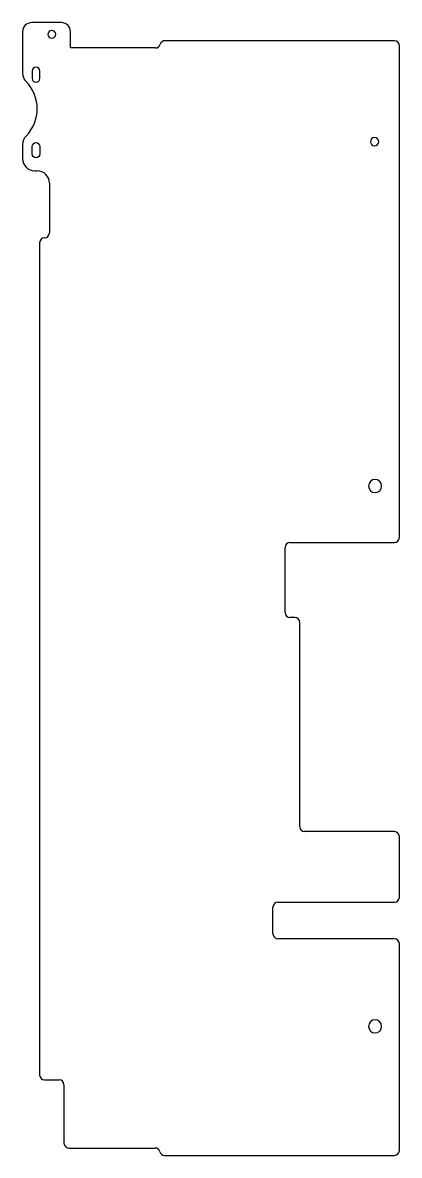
# Model space of a CAD drawing. Header units: millimetres. Extents: x -370 to -215, y 338 to 803.
import ezdxf

# ---------------------------------------------------------------- set-up
doc = ezdxf.new("R2010")
doc.units = ezdxf.units.MM
doc.layers.get('0').update_dxf_attribs({"linetype": 'CONTINUOUS'})

msp = doc.modelspace()

# ---------------------------------------------------------------- linework, layer by layer
for p, q in [((-353.87, 803.28, 0), (-366.17, 803.28, 0)), ((-369.87, 799.58, 0), (-369.87, 782.58, 0)), ((-350.17, 792.88, 0), (-350.17, 799.58, 0)), ((-216.87, 795.88, 0), (-311.28, 795.88, 0)), ((-315.16, 792.88, 0), (-350.17, 792.88, 0)), ((-214.87, 591.68, 0), (-214.87, 793.88, 0)), ((-369.87, 753.18, 0), (-369.87, 747.38, 0)), ((-364.87, 742.38, 0), (-363.87, 742.38, 0)), ((-358.87, 737.38, 0), (-358.87, 716.88, 0)), ((-362.87, 712.88, 0), (-362.87, 662.88, 0)), ((-362.87, 662.88, 0), (-362.87, 370.88, 0)), ((-261.87, 560.88, 0), (-261.87, 587.68, 0)), ((-259.87, 589.68, 0), (-216.87, 589.68, 0)), ((-257.87, 558.88, 0), (-259.87, 558.88, 0)), ((-255.87, 472.88, 0), (-255.87, 556.88, 0)), ((-216.87, 470.88, 0), (-253.87, 470.88, 0)), ((-214.87, 443.88, 0), (-214.87, 468.88, 0)), ((-266.87, 428.88, 0), (-266.87, 439.88, 0)), ((-264.87, 441.88, 0), (-216.87, 441.88, 0)), ((-216.87, 426.88, 0), (-264.87, 426.88, 0)), ((-214.87, 339.88, 0), (-214.87, 424.88, 0)), ((-360.87, 368.88, 0), (-354.85, 368.88, 0)), ((-352.85, 366.88, 0), (-352.85, 342.88, 0)), ((-350.85, 340.88, 0), (-315.35, 340.88, 0)), ((-311.48, 337.88, 0), (-216.87, 337.88, 0))]:
    msp.add_line(p, q)
for points in [[(-362.77, 783.38, 1), (-365.97, 783.38), (-365.97, 780.38, 1), (-362.77, 780.38)], [(-362.77, 752.38), (-362.77, 749.38, -1), (-365.97, 749.38), (-365.97, 752.38, -1)]]:
    msp.add_lwpolyline(points, format="xyb", close=True)
at = {"extrusion": (-8.32667e-17, -3.46294e-28, -1)}
msp.add_circle((357.87, 798.48, 0), 1.6, dxfattribs=at)
at = {"extrusion": (-6.16174e-15, -3.46504e-28, -1)}
msp.add_circle((225.07, 754.38, 0), 1.7, dxfattribs=at)
at = {"extrusion": (5.68064e-15, -3.46084e-28, -1)}
msp.add_circle((224.87, 612.88, 0), 2.7, dxfattribs=at)
at = {"extrusion": (9.4369e-16, -3.46252e-28, -1)}
msp.add_circle((224.87, 390.88, 0), 2.7, dxfattribs=at)
for centre, radius, start, end in [((-366.17, 799.58, 0), 3.7, 90, 180), ((-353.87, 799.58, 0), 3.7, 0, 90), ((-311.28, 793.88, 0), 2, 90, 165.5225), ((-216.87, 793.88, 0), 2, 0, 90), ((-315.16, 794.88, 0), 2, 270, 345.5225), ((-379.87, 767.88, 0), 16, -44.4153, 44.4153), ((-363.87, 737.38, 0), 5, 0, 90), ((-360.87, 716.88, 0), 2, 270, 360), ((-360.87, 712.88, 0), 2, 90, 180), ((-216.87, 591.68, 0), 2, -90, 0), ((-259.87, 587.68, 0), 2, 90, 180), ((-259.87, 560.88, 0), 2, 180, 270), ((-257.87, 556.88, 0), 2, 0, 90), ((-253.87, 472.88, 0), 2, 180, 270), ((-216.87, 468.88, 0), 2, 0, 90), ((-216.87, 443.88, 0), 2, -90, 0), ((-264.87, 439.88, 0), 2, 90, 180), ((-264.87, 428.88, 0), 2, 180, 270), ((-216.87, 424.88, 0), 2, 0, 90), ((-360.87, 370.88, 0), 2, 180, 270), ((-354.85, 366.88, 0), 2, 0, 90), ((-350.85, 342.88, 0), 2, 180, 270), ((-315.35, 338.88, 0), 2, 14.4775, 90), ((-216.87, 339.88, 0), 2, -90, 0), ((-311.48, 339.88, 0), 2, 194.4775, 270)]:
    msp.add_arc(centre, radius, start, end)
at = {"extrusion": (7.11401e-07, 2.02192e-20, 1)}
msp.add_arc((-364.87, 782.58, 0), 5, 180, 224.4153, dxfattribs=at)
at = {"extrusion": (5.08145e-07, -4.97878e-07, 1)}
msp.add_arc((-364.87, 753.18, 0), 5, 135.5847, 180, dxfattribs=at)
at = {"extrusion": (7.11404e-07, 0, 1)}
msp.add_arc((-364.87, 747.38, 0), 5, 180, 270, dxfattribs=at)

doc.saveas('drawing.dxf')
